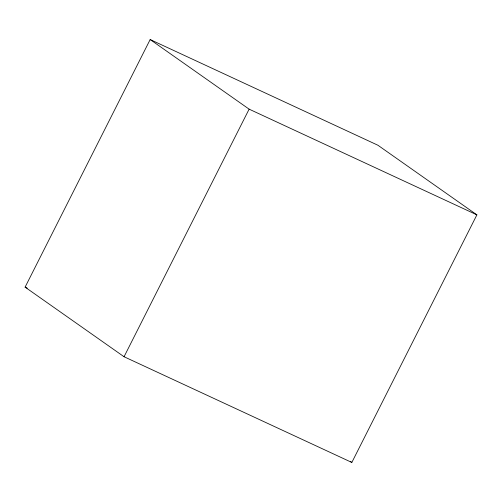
<?xml version="1.0" encoding="UTF-8"?>
<svg xmlns="http://www.w3.org/2000/svg" width="502" height="502" viewBox="0 0 502 502"><rect width="100%" height="100%" fill="white"/><g stroke="black" fill="none" stroke-linecap="round" stroke-linejoin="round"><path stroke-width="0.75" d="M25.1 287.144L150.167 39.551L377.943 145.26L476.9 214.856L351.833 462.449L124.057 356.74L25.1 287.144L27.227 288.129M124.057 356.74L249.124 109.154L150.167 39.551M249.124 109.154L476.9 214.856M350.559 461.545L351.833 462.449"/></g></svg>
